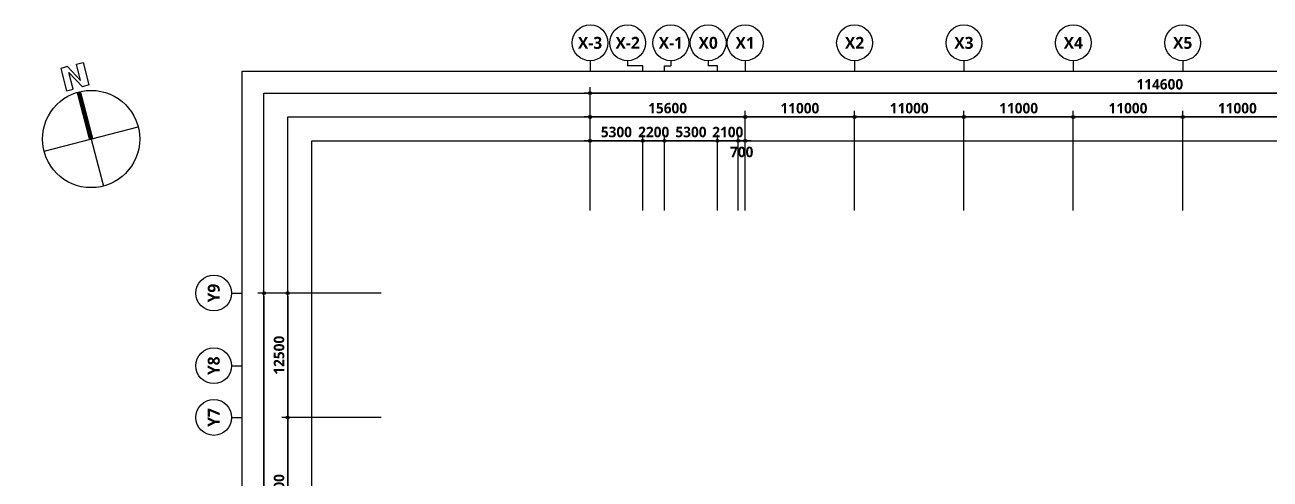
# Model space of a CAD drawing. Header units: millimetres. Extents: x 10941 to 190005487, y 7641 to 455456909.
# Drawn here: x 514941 to 640175, y 124021 to 169666 of the extents above; entities that cross this region are included whole.
import ezdxf
from ezdxf.enums import TextEntityAlignment as Align

# ---------------------------------------------------------------- set-up
doc = ezdxf.new("R2010")
doc.units = ezdxf.units.MM
doc.header["$LTSCALE"] = 400
doc.header["$MEASUREMENT"] = 0
doc.header["$PDSIZE"] = -10
doc.layers.get('0').update_dxf_attribs({"linetype": 'CONTINUOUS'})
doc.layers.get('Defpoints').update_dxf_attribs({"color": 153, "linetype": 'CONTINUOUS'})
for name, color, linetype in [('A-ANNO-SYMB', 7, 'CONTINUOUS'), ('A-ANNO-TEXT1', 7, 'CONTINUOUS'), ('A-ST-AXIS-BUB', 7, 'CONTINUOUS'), ('A-ST-AXIS-DIM', 7, 'CONTINUOUS'), ('X-SEC-종$0$A-ST-AXIS-BUB', 7, 'CONTINUOUS')]:
    doc.layers.add(name, color=color, linetype=linetype)
doc.layers.add('Defpoint', color=161, linetype='CONTINUOUS', plot=False)
doc.styles.add('SH_대대리576', font='')
doc.styles.get('SH_대대리576').set_extended_font_data('NanumGothic', bold=True)
doc.dimstyles.new('SHP 600', dxfattribs={"dimscale": 300, "dimtxt": 3.5, "dimasz": 1, "dimexe": 2, "dimexo": 2, "dimgap": 1, "dimtad": 1, "dimdec": 0, "dimzin": 0, "dimdsep": 46, "dimtxsty": 'SH_대대리576', "dimblk": 'DIMDOT', "dimcen": 0.09, "dimclrt": 3, "dimadec": 0, "dimazin": 1, "dimtfac": 1, "dimtdec": 0, "dimtix": 1, "dimtmove": 2, "dimatfit": 0, "dimldrblk": 'DIMDOT', "dimfxl": 1, "dimtolj": 1, "dimtzin": 0, "dimarcsym": 0})

# ---------------------------------------------------------------- blocks, each defined once
blk = doc.blocks.new('DIMDOT')
at = {"color": 0}
blk.add_line((-2, 0), (2, 0), dxfattribs=at)
for radius in [0.5, 0.25]:
    blk.add_circle((0, 0), radius, dxfattribs=at)
blk = doc.blocks.new('*D24')
at = {"layer": 'A-ST-AXIS-DIM', "color": 0, "lineweight": -2}
for p, q in [((571782, 151016), (571782, 163416)), ((686082, 162816), (572082, 162816)), ((686382, 151016), (686382, 163416))]:
    blk.add_line(p, q, dxfattribs=at)
at = {"layer": 'Defpoints', "color": 0}
for p in [(571782, 162816), (571782, 150416), (686382, 150416)]:
    blk.add_point(p, dxfattribs=at)
at = {"layer": 'A-ST-AXIS-DIM', "color": 0, "linetype": 'ByBlock', "lineweight": -2, "xscale": 300, "yscale": 300, "zscale": 300, "rotation": 180}
blk.add_blockref('DIMDOT', (571782, 162816), dxfattribs=at)
at = {"layer": 'A-ST-AXIS-DIM', "color": 0, "linetype": 'ByBlock', "lineweight": -2, "xscale": 300, "yscale": 300, "zscale": 300}
blk.add_blockref('DIMDOT', (686382, 162816), dxfattribs=at)
at = {"layer": 'A-ST-AXIS-DIM', "color": 3, "insert": (629082, 163696), "char_height": 1050, "attachment_point": 5, "style": 'SH_대대리576'}
blk.add_mtext('\\A1;114600', dxfattribs=at)
blk = doc.blocks.new('*D25')
at = {"layer": 'A-ST-AXIS-DIM', "color": 0, "lineweight": -2}
for p, q in [((587382, 151016), (587382, 161016)), ((598082, 160416), (587682, 160416)), ((598382, 151016), (598382, 161016))]:
    blk.add_line(p, q, dxfattribs=at)
at = {"layer": 'Defpoints', "color": 0}
for p in [(587382, 160416), (587382, 150416), (598382, 150416)]:
    blk.add_point(p, dxfattribs=at)
at = {"layer": 'A-ST-AXIS-DIM', "color": 0, "linetype": 'ByBlock', "lineweight": -2, "xscale": 300, "yscale": 300, "zscale": 300, "rotation": 180}
blk.add_blockref('DIMDOT', (587382, 160416), dxfattribs=at)
at = {"layer": 'A-ST-AXIS-DIM', "color": 0, "linetype": 'ByBlock', "lineweight": -2, "xscale": 300, "yscale": 300, "zscale": 300}
blk.add_blockref('DIMDOT', (598382, 160416), dxfattribs=at)
at = {"layer": 'A-ST-AXIS-DIM', "color": 3, "insert": (592882, 161292), "char_height": 1050, "attachment_point": 5, "style": 'SH_대대리576'}
blk.add_mtext('\\A1;11000', dxfattribs=at)
blk = doc.blocks.new('*D26')
at = {"layer": 'A-ST-AXIS-DIM', "color": 0, "lineweight": -2}
for p, q in [((598382, 151016), (598382, 161016)), ((609082, 160416), (598682, 160416)), ((609382, 151016), (609382, 161016))]:
    blk.add_line(p, q, dxfattribs=at)
at = {"layer": 'Defpoints', "color": 0}
for p in [(598382, 160416), (598382, 150416), (609382, 150416)]:
    blk.add_point(p, dxfattribs=at)
at = {"layer": 'A-ST-AXIS-DIM', "color": 0, "linetype": 'ByBlock', "lineweight": -2, "xscale": 300, "yscale": 300, "zscale": 300, "rotation": 180}
blk.add_blockref('DIMDOT', (598382, 160416), dxfattribs=at)
at = {"layer": 'A-ST-AXIS-DIM', "color": 0, "linetype": 'ByBlock', "lineweight": -2, "xscale": 300, "yscale": 300, "zscale": 300}
blk.add_blockref('DIMDOT', (609382, 160416), dxfattribs=at)
at = {"layer": 'A-ST-AXIS-DIM', "color": 3, "insert": (603882, 161292), "char_height": 1050, "attachment_point": 5, "style": 'SH_대대리576'}
blk.add_mtext('\\A1;11000', dxfattribs=at)
blk = doc.blocks.new('*D27')
at = {"layer": 'A-ST-AXIS-DIM', "color": 0, "lineweight": -2}
for p, q in [((609382, 151016), (609382, 161016)), ((620082, 160416), (609682, 160416)), ((620382, 151016), (620382, 161016))]:
    blk.add_line(p, q, dxfattribs=at)
at = {"layer": 'Defpoints', "color": 0}
for p in [(609382, 160416), (609382, 150416), (620382, 150416)]:
    blk.add_point(p, dxfattribs=at)
at = {"layer": 'A-ST-AXIS-DIM', "color": 0, "linetype": 'ByBlock', "lineweight": -2, "xscale": 300, "yscale": 300, "zscale": 300, "rotation": 180}
blk.add_blockref('DIMDOT', (609382, 160416), dxfattribs=at)
at = {"layer": 'A-ST-AXIS-DIM', "color": 0, "linetype": 'ByBlock', "lineweight": -2, "xscale": 300, "yscale": 300, "zscale": 300}
blk.add_blockref('DIMDOT', (620382, 160416), dxfattribs=at)
at = {"layer": 'A-ST-AXIS-DIM', "color": 3, "insert": (614882, 161292), "char_height": 1050, "attachment_point": 5, "style": 'SH_대대리576'}
blk.add_mtext('\\A1;11000', dxfattribs=at)
blk = doc.blocks.new('*D28')
at = {"layer": 'A-ST-AXIS-DIM', "color": 0, "lineweight": -2}
for p, q in [((620382, 151016), (620382, 161016)), ((631082, 160416), (620682, 160416)), ((631382, 151016), (631382, 161016))]:
    blk.add_line(p, q, dxfattribs=at)
at = {"layer": 'Defpoints', "color": 0}
for p in [(620382, 160416), (620382, 150416), (631382, 150416)]:
    blk.add_point(p, dxfattribs=at)
at = {"layer": 'A-ST-AXIS-DIM', "color": 0, "linetype": 'ByBlock', "lineweight": -2, "xscale": 300, "yscale": 300, "zscale": 300, "rotation": 180}
blk.add_blockref('DIMDOT', (620382, 160416), dxfattribs=at)
at = {"layer": 'A-ST-AXIS-DIM', "color": 0, "linetype": 'ByBlock', "lineweight": -2, "xscale": 300, "yscale": 300, "zscale": 300}
blk.add_blockref('DIMDOT', (631382, 160416), dxfattribs=at)
at = {"layer": 'A-ST-AXIS-DIM', "color": 3, "insert": (625882, 161292), "char_height": 1050, "attachment_point": 5, "style": 'SH_대대리576'}
blk.add_mtext('\\A1;11000', dxfattribs=at)
blk = doc.blocks.new('*D29')
at = {"layer": 'A-ST-AXIS-DIM', "color": 0, "lineweight": -2}
for p, q in [((631382, 151016), (631382, 161016)), ((642082, 160416), (631682, 160416)), ((642382, 151016), (642382, 161016))]:
    blk.add_line(p, q, dxfattribs=at)
at = {"layer": 'Defpoints', "color": 0}
for p in [(631382, 160416), (631382, 150416), (642382, 150416)]:
    blk.add_point(p, dxfattribs=at)
at = {"layer": 'A-ST-AXIS-DIM', "color": 0, "linetype": 'ByBlock', "lineweight": -2, "xscale": 300, "yscale": 300, "zscale": 300, "rotation": 180}
blk.add_blockref('DIMDOT', (631382, 160416), dxfattribs=at)
at = {"layer": 'A-ST-AXIS-DIM', "color": 0, "linetype": 'ByBlock', "lineweight": -2, "xscale": 300, "yscale": 300, "zscale": 300}
blk.add_blockref('DIMDOT', (642382, 160416), dxfattribs=at)
at = {"layer": 'A-ST-AXIS-DIM', "color": 3, "insert": (636882, 161292), "char_height": 1050, "attachment_point": 5, "style": 'SH_대대리576'}
blk.add_mtext('\\A1;11000', dxfattribs=at)
blk = doc.blocks.new('*D34')
at = {"layer": 'A-ST-AXIS-DIM', "color": 0, "lineweight": -2}
for p, q in [((571782, 151016), (571782, 161016)), ((587082, 160416), (572082, 160416)), ((587382, 151016), (587382, 161016))]:
    blk.add_line(p, q, dxfattribs=at)
at = {"layer": 'Defpoints', "color": 0}
for p in [(571782, 160416), (571782, 150416), (587382, 150416)]:
    blk.add_point(p, dxfattribs=at)
at = {"layer": 'A-ST-AXIS-DIM', "color": 0, "linetype": 'ByBlock', "lineweight": -2, "xscale": 300, "yscale": 300, "zscale": 300, "rotation": 180}
blk.add_blockref('DIMDOT', (571782, 160416), dxfattribs=at)
at = {"layer": 'A-ST-AXIS-DIM', "color": 0, "linetype": 'ByBlock', "lineweight": -2, "xscale": 300, "yscale": 300, "zscale": 300}
blk.add_blockref('DIMDOT', (587382, 160416), dxfattribs=at)
at = {"layer": 'A-ST-AXIS-DIM', "color": 3, "insert": (579582, 161296), "char_height": 1050, "attachment_point": 5, "style": 'SH_대대리576'}
blk.add_mtext('\\A1;15600', dxfattribs=at)
blk = doc.blocks.new('*D105')
at = {"layer": 'A-ST-AXIS-DIM', "color": 0, "lineweight": -2}
for p, q in [((550782, 142716), (538382, 142716)), ((538982, 142416), (538982, 58216)), ((550782, 57916), (538382, 57916))]:
    blk.add_line(p, q, dxfattribs=at)
at = {"layer": 'Defpoints', "color": 0}
for p in [(551382, 142716), (538982, 57916), (551382, 57916)]:
    blk.add_point(p, dxfattribs=at)
at = {"layer": 'A-ST-AXIS-DIM', "color": 0, "linetype": 'ByBlock', "lineweight": -2, "xscale": 300, "yscale": 300, "zscale": 300}
for p, rotation in [((538982, 142716), 90), ((538982, 57916), 270)]:
    blk.add_blockref('DIMDOT', p, dxfattribs=dict(at, rotation=rotation))
at = {"layer": 'A-ST-AXIS-DIM', "color": 3, "insert": (538102, 100316), "char_height": 1050, "attachment_point": 5, "rotation": 90, "style": 'SH_대대리576'}
blk.add_mtext('\\A1;84800', dxfattribs=at)
blk = doc.blocks.new('*D111')
at = {"layer": 'A-ST-AXIS-DIM', "color": 0, "lineweight": -2}
for p, q in [((550782, 130216), (540782, 130216)), ((541382, 129916), (541382, 115216)), ((550782, 114916), (540782, 114916))]:
    blk.add_line(p, q, dxfattribs=at)
at = {"layer": 'Defpoints', "color": 0}
for p in [(551382, 130216), (541382, 114916), (551382, 114916)]:
    blk.add_point(p, dxfattribs=at)
at = {"layer": 'A-ST-AXIS-DIM', "color": 0, "linetype": 'ByBlock', "lineweight": -2, "xscale": 300, "yscale": 300, "zscale": 300}
for p, rotation in [((541382, 130216), 90), ((541382, 114916), 270)]:
    blk.add_blockref('DIMDOT', p, dxfattribs=dict(at, rotation=rotation))
at = {"layer": 'A-ST-AXIS-DIM', "color": 3, "insert": (540502, 122566), "char_height": 1050, "attachment_point": 5, "rotation": 90, "style": 'SH_대대리576'}
blk.add_mtext('\\A1;15300', dxfattribs=at)
blk = doc.blocks.new('*D112')
at = {"layer": 'A-ST-AXIS-DIM', "color": 0, "lineweight": -2}
for p, q in [((550782, 142716), (540782, 142716)), ((541382, 142416), (541382, 130516)), ((550782, 130216), (540782, 130216))]:
    blk.add_line(p, q, dxfattribs=at)
at = {"layer": 'Defpoints', "color": 0}
for p in [(551382, 142716), (541382, 130216), (551382, 130216)]:
    blk.add_point(p, dxfattribs=at)
at = {"layer": 'A-ST-AXIS-DIM', "color": 0, "linetype": 'ByBlock', "lineweight": -2, "xscale": 300, "yscale": 300, "zscale": 300}
for p, rotation in [((541382, 142716), 90), ((541382, 130216), 270)]:
    blk.add_blockref('DIMDOT', p, dxfattribs=dict(at, rotation=rotation))
at = {"layer": 'A-ST-AXIS-DIM', "color": 3, "insert": (540503, 136466), "char_height": 1050, "attachment_point": 5, "rotation": 90, "style": 'SH_대대리576'}
blk.add_mtext('\\A1;12500', dxfattribs=at)
blk = doc.blocks.new('dr-sy-018-D-M')
at = {"layer": 'A-ANNO-SYMB'}
for p, q in [((-1, 16.4), (-2.5, 16.4)), ((-2.5, 16.4), (-2.5, 11.4)), ((-1, 16.4), (1, 12.8)), ((1, 12.8), (1, 16.4)), ((1, 16.4), (2.5, 16.4)), ((2.5, 16.4), (2.5, 11.4)), ((-1, 15.09), (1.05, 11.4)), ((-1, 11.4), (-1, 15.09)), ((-2.5, 11.4), (-1, 11.4)), ((2.5, 11.4), (1.05, 11.4)), ((-10.5, 0), (10.5, 0)), ((0, 0), (0, -10.5))]:
    blk.add_line(p, q, dxfattribs=at)
at = {"layer": 'A-ANNO-SYMB', "const_width": 1}
blk.add_lwpolyline([(0, 10.5), (0, 0)], dxfattribs=at)
at = {"layer": 'A-ANNO-SYMB'}
blk.add_circle((0, 0), 10.5, dxfattribs=at)
blk = doc.blocks.new('G$CBA52A250')
at = {"layer": 'A-ST-AXIS-BUB'}
for p, q in [((1177, 0), (1177, 525)), ((1177, 525), (1800, 525)), ((1800, 1050), (1800, 525))]:
    blk.add_line(p, q, dxfattribs=at)
blk.add_circle((1800, 2850), 1800, dxfattribs=at)
blk = doc.blocks.new('A-ST-AXIS-BUB-1')
at = {"layer": 'A-ST-AXIS-BUB'}
blk.add_line((0, 350), (0, 0), dxfattribs=at)
blk.add_circle((0, 950), 600, dxfattribs=at)
blk = doc.blocks.new('A-ST-AXIS-BUB-2')
at = {"layer": 'X-SEC-종$0$A-ST-AXIS-BUB'}
blk.add_line((1800, 1050, -103000), (1800, 525, -103000), dxfattribs=at)
at = {"layer": 'X-SEC-종$0$A-ST-AXIS-BUB', "elevation": -103000}
blk.add_lwpolyline([(3323, 0), (3323, 525), (1800, 525)], dxfattribs=at)
at = {"layer": 'X-SEC-종$0$A-ST-AXIS-BUB'}
blk.add_circle((1800, 2850, -103000), 1800, dxfattribs=at)
blk = doc.blocks.new('G$C1D72D447')
at = {"layer": 'X-SEC-종$0$A-ST-AXIS-BUB'}
blk.add_line((1800, 1050, -103000), (1800, 525, -103000), dxfattribs=at)
at = {"layer": 'X-SEC-종$0$A-ST-AXIS-BUB', "elevation": -103000}
blk.add_lwpolyline([(2723, 0), (2723, 525), (1800, 525)], dxfattribs=at)
at = {"layer": 'X-SEC-종$0$A-ST-AXIS-BUB'}
blk.add_circle((1800, 2850, -103000), 1800, dxfattribs=at)
blk = doc.blocks.new('*D8124')
at = {"layer": 'A-ST-AXIS-DIM', "color": 0, "lineweight": -2}
for p, q in [((571782, 151016), (571782, 158616)), ((576782, 158016), (572082, 158016)), ((577082, 151016), (577082, 158616))]:
    blk.add_line(p, q, dxfattribs=at)
at = {"layer": 'Defpoints', "color": 0}
for p in [(571782, 158016), (571782, 150416), (577082, 150416)]:
    blk.add_point(p, dxfattribs=at)
at = {"layer": 'A-ST-AXIS-DIM', "color": 0, "linetype": 'ByBlock', "lineweight": -2, "xscale": 300, "yscale": 300, "zscale": 300, "rotation": 180}
blk.add_blockref('DIMDOT', (571782, 158016), dxfattribs=at)
at = {"layer": 'A-ST-AXIS-DIM', "color": 0, "linetype": 'ByBlock', "lineweight": -2, "xscale": 300, "yscale": 300, "zscale": 300}
blk.add_blockref('DIMDOT', (577082, 158016), dxfattribs=at)
at = {"layer": 'A-ST-AXIS-DIM', "color": 3, "insert": (574432, 158896), "char_height": 1050, "attachment_point": 5, "style": 'SH_대대리576'}
blk.add_mtext('\\A1;5300', dxfattribs=at)
blk = doc.blocks.new('*D8125')
at = {"layer": 'A-ST-AXIS-DIM', "color": 0, "lineweight": -2}
for p, q in [((576782, 158016), (576482, 158016)), ((577082, 151016), (577082, 158616)), ((579282, 158016), (577082, 158016)), ((579282, 151016), (579282, 158616)), ((579582, 158016), (579882, 158016))]:
    blk.add_line(p, q, dxfattribs=at)
at = {"layer": 'Defpoints', "color": 0}
for p in [(577082, 158016), (577082, 150416), (579282, 150416)]:
    blk.add_point(p, dxfattribs=at)
at = {"layer": 'A-ST-AXIS-DIM', "color": 0, "linetype": 'ByBlock', "lineweight": -2, "xscale": 300, "yscale": 300, "zscale": 300}
blk.add_blockref('DIMDOT', (577082, 158016), dxfattribs=at)
at = {"layer": 'A-ST-AXIS-DIM', "color": 0, "linetype": 'ByBlock', "lineweight": -2, "xscale": 300, "yscale": 300, "zscale": 300, "rotation": 180}
blk.add_blockref('DIMDOT', (579282, 158016), dxfattribs=at)
at = {"layer": 'A-ST-AXIS-DIM', "color": 3, "insert": (578182, 158894), "char_height": 1050, "attachment_point": 5, "style": 'SH_대대리576'}
blk.add_mtext('\\A1;2200', dxfattribs=at)
blk = doc.blocks.new('*D8126')
at = {"layer": 'A-ST-AXIS-DIM', "color": 0, "lineweight": -2}
for p, q in [((584282, 158016), (583982, 158016)), ((584582, 151016), (584582, 158616)), ((586682, 158016), (584582, 158016)), ((586682, 151016), (586682, 158616)), ((586982, 158016), (587282, 158016))]:
    blk.add_line(p, q, dxfattribs=at)
at = {"layer": 'Defpoints', "color": 0}
for p in [(584582, 158016), (584582, 150416), (586682, 150416)]:
    blk.add_point(p, dxfattribs=at)
at = {"layer": 'A-ST-AXIS-DIM', "color": 0, "linetype": 'ByBlock', "lineweight": -2, "xscale": 300, "yscale": 300, "zscale": 300}
blk.add_blockref('DIMDOT', (584582, 158016), dxfattribs=at)
at = {"layer": 'A-ST-AXIS-DIM', "color": 0, "linetype": 'ByBlock', "lineweight": -2, "xscale": 300, "yscale": 300, "zscale": 300, "rotation": 180}
blk.add_blockref('DIMDOT', (586682, 158016), dxfattribs=at)
at = {"layer": 'A-ST-AXIS-DIM', "color": 3, "insert": (585632, 158894), "char_height": 1050, "attachment_point": 5, "style": 'SH_대대리576'}
blk.add_mtext('\\A1;2100', dxfattribs=at)
blk = doc.blocks.new('*D8127')
at = {"layer": 'A-ST-AXIS-DIM', "color": 0, "lineweight": -2}
for p, q in [((579282, 151016), (579282, 158616)), ((584282, 158016), (579582, 158016)), ((584582, 151016), (584582, 158616))]:
    blk.add_line(p, q, dxfattribs=at)
at = {"layer": 'Defpoints', "color": 0}
for p in [(579282, 158016), (579282, 150416), (584582, 150416)]:
    blk.add_point(p, dxfattribs=at)
at = {"layer": 'A-ST-AXIS-DIM', "color": 0, "linetype": 'ByBlock', "lineweight": -2, "xscale": 300, "yscale": 300, "zscale": 300, "rotation": 180}
blk.add_blockref('DIMDOT', (579282, 158016), dxfattribs=at)
at = {"layer": 'A-ST-AXIS-DIM', "color": 0, "linetype": 'ByBlock', "lineweight": -2, "xscale": 300, "yscale": 300, "zscale": 300}
blk.add_blockref('DIMDOT', (584582, 158016), dxfattribs=at)
at = {"layer": 'A-ST-AXIS-DIM', "color": 3, "insert": (581932, 158896), "char_height": 1050, "attachment_point": 5, "style": 'SH_대대리576'}
blk.add_mtext('\\A1;5300', dxfattribs=at)
blk = doc.blocks.new('*D8128')
at = {"layer": 'A-ST-AXIS-DIM', "color": 0, "lineweight": -2}
for p, q in [((586382, 158016), (586082, 158016)), ((586682, 151016), (586682, 158616)), ((586682, 158016), (587382, 158016)), ((587382, 151016), (587382, 158616)), ((587682, 158016), (587982, 158016))]:
    blk.add_line(p, q, dxfattribs=at)
at = {"layer": 'Defpoints', "color": 0}
for p in [(587382, 158016), (586682, 150416), (587382, 150416)]:
    blk.add_point(p, dxfattribs=at)
at = {"layer": 'A-ST-AXIS-DIM', "color": 0, "linetype": 'ByBlock', "lineweight": -2, "xscale": 300, "yscale": 300, "zscale": 300}
blk.add_blockref('DIMDOT', (586682, 158016), dxfattribs=at)
at = {"layer": 'A-ST-AXIS-DIM', "color": 0, "linetype": 'ByBlock', "lineweight": -2, "xscale": 300, "yscale": 300, "zscale": 300, "rotation": 180}
blk.add_blockref('DIMDOT', (587382, 158016), dxfattribs=at)
at = {"layer": 'A-ST-AXIS-DIM', "color": 3, "insert": (587032, 156892), "char_height": 1050, "attachment_point": 5, "style": 'SH_대대리576'}
blk.add_mtext('\\A1;700', dxfattribs=at)

msp = doc.modelspace()

# ---------------------------------------------------------------- linework, layer by layer
at = {"layer": 'Defpoint'}
for points in [[(707981.8, 36444.9), (536781.8, 36444.9), (536781.8, 165016.3), (707981.8, 165016.3)], [(705781.8, 38644.9), (538981.8, 38644.9), (538981.8, 162816.3), (705781.8, 162816.3)], [(703381.8, 41044.9), (541381.8, 41044.9), (541381.8, 160416.3), (703381.8, 160416.3)], [(700981.8, 43444.9), (543781.8, 43444.9), (543781.8, 158016.3), (700981.8, 158016.3)]]:
    msp.add_lwpolyline(points, close=True, dxfattribs=at)

# ---------------------------------------------------------------- block references
msp.add_blockref('G$CBA52A250', (578104.7, 165016.3))
at = {"xscale": 465.6960000000489, "yscale": 465.6960000000489, "zscale": 465.6960000000489, "rotation": 14.62512501076412}
msp.add_blockref('dr-sy-018-D-M', (521600, 158200), dxfattribs=at)
at = {"layer": 'A-ST-AXIS-BUB', "xscale": 3, "yscale": 3, "zscale": 3}
for p in [(571781.8, 165016.3), (587381.8, 165016.3), (598381.8, 165016.3), (609381.8, 165016.3), (620381.8, 165016.3), (631381.8, 165016.3)]:
    msp.add_blockref('A-ST-AXIS-BUB-1', p, dxfattribs=at)
at = {"layer": 'A-ST-AXIS-BUB'}
for name, p in [('A-ST-AXIS-BUB-2', (573758.9, 165016.3)), ('G$C1D72D447', (581858.9, 165016.3))]:
    msp.add_blockref(name, p, dxfattribs=at)
at = {"layer": 'A-ST-AXIS-BUB', "xscale": 3, "yscale": 3, "zscale": 3, "rotation": 90}
for p in [(536781.8, 142716.3), (536781.8, 135416.3), (536781.8, 130216.3)]:
    msp.add_blockref('A-ST-AXIS-BUB-1', p, dxfattribs=at)

# ---------------------------------------------------------------- texts
at = {"layer": 'A-ANNO-TEXT1', "style": 'SH_대대리576'}
for s, p in [('X-3', (571781.8, 167866.3)), ('X-2', (575558.9, 167866.3)), ('X-1', (579904.7, 167866.3)), ('X0', (583658.9, 167866.3)), ('X1', (587381.8, 167866.3)), ('X2', (598381.8, 167866.3)), ('X3', (609381.8, 167866.3)), ('X4', (620381.8, 167866.3)), ('X5', (631381.8, 167866.3))]:
    msp.add_text(s, height=1200, dxfattribs=at).set_placement(p, align=Align.MIDDLE_CENTER)
for s, p in [('Y9', (533931.8, 142716.3)), ('Y8', (533931.8, 135416.3)), ('Y7', (533931.8, 130216.3))]:
    msp.add_text(s, height=1200, rotation=90, dxfattribs=at).set_placement(p, align=Align.MIDDLE_CENTER)

# ---------------------------------------------------------------- dimensions: what is measured, and where the dimension line sits
at = {"layer": 'A-ST-AXIS-DIM'}
for base, p1, p2, picture, middle in [((571781.8, 162816.3), (686381.8, 150416.3), (571781.8, 150416.3), '*D24', (629081.8, 163695.8)), ((571781.8, 160416.3), (587381.8, 150416.3), (571781.8, 150416.3), '*D34', (579581.8, 161295.8)), ((587381.8, 160416.3), (598381.8, 150416.3), (587381.8, 150416.3), '*D25', (592881.8, 161292.1)), ((598381.8, 160416.3), (609381.8, 150416.3), (598381.8, 150416.3), '*D26', (603881.8, 161292.1)), ((609381.8, 160416.3), (620381.8, 150416.3), (609381.8, 150416.3), '*D27', (614881.8, 161292.1)), ((620381.8, 160416.3), (631381.8, 150416.3), (620381.8, 150416.3), '*D28', (625881.8, 161292.1)), ((631381.8, 160416.3), (642381.8, 150416.3), (631381.8, 150416.3), '*D29', (636881.8, 161292.1)), ((571781.8, 158016.3), (577081.8, 150416.3), (571781.8, 150416.3), '*D8124', (574431.8, 158895.8)), ((577081.8, 158016.3), (579281.8, 150416.3), (577081.8, 150416.3), '*D8125', (578181.8, 158893.5)), ((579281.8, 158016.3), (584581.8, 150416.3), (579281.8, 150416.3), '*D8127', (581931.8, 158895.8)), ((584581.8, 158016.3), (586681.8, 150416.3), (584581.8, 150416.3), '*D8126', (585631.8, 158893.5))]:
    dim = msp.add_linear_dim(base=base, p1=p1, p2=p2, dimstyle='SHP 600', dxfattribs=at)
    dim.commit()
    dim.dimension.update_dxf_attribs({"geometry": picture, "text_midpoint": middle})
dim = msp.add_linear_dim(base=(587381.8, 158016.3), p1=(586681.8, 150416.3), p2=(587381.8, 150416.3), angle=180, dimstyle='SHP 600', dxfattribs=at)
dim.commit()
dim.dimension.update_dxf_attribs({"geometry": '*D8128', "text_midpoint": (587031.8, 156892.1), "dimtype": 160})
for base, p1, p2, picture, middle in [((538981.8, 57916.3), (551381.8, 142716.3), (551381.8, 57916.3), '*D105', (538102.4, 100316.3)), ((541381.8, 130216.3), (551381.8, 142716.3), (551381.8, 130216.3), '*D112', (540503.1, 136466.3)), ((541381.8, 114916.3), (551381.8, 130216.3), (551381.8, 114916.3), '*D111', (540502.4, 122566.3))]:
    dim = msp.add_linear_dim(base=base, p1=p1, p2=p2, angle=90, dimstyle='SHP 600', dxfattribs=at)
    dim.commit()
    dim.dimension.update_dxf_attribs({"geometry": picture, "text_midpoint": middle})

doc.saveas('drawing.dxf')
